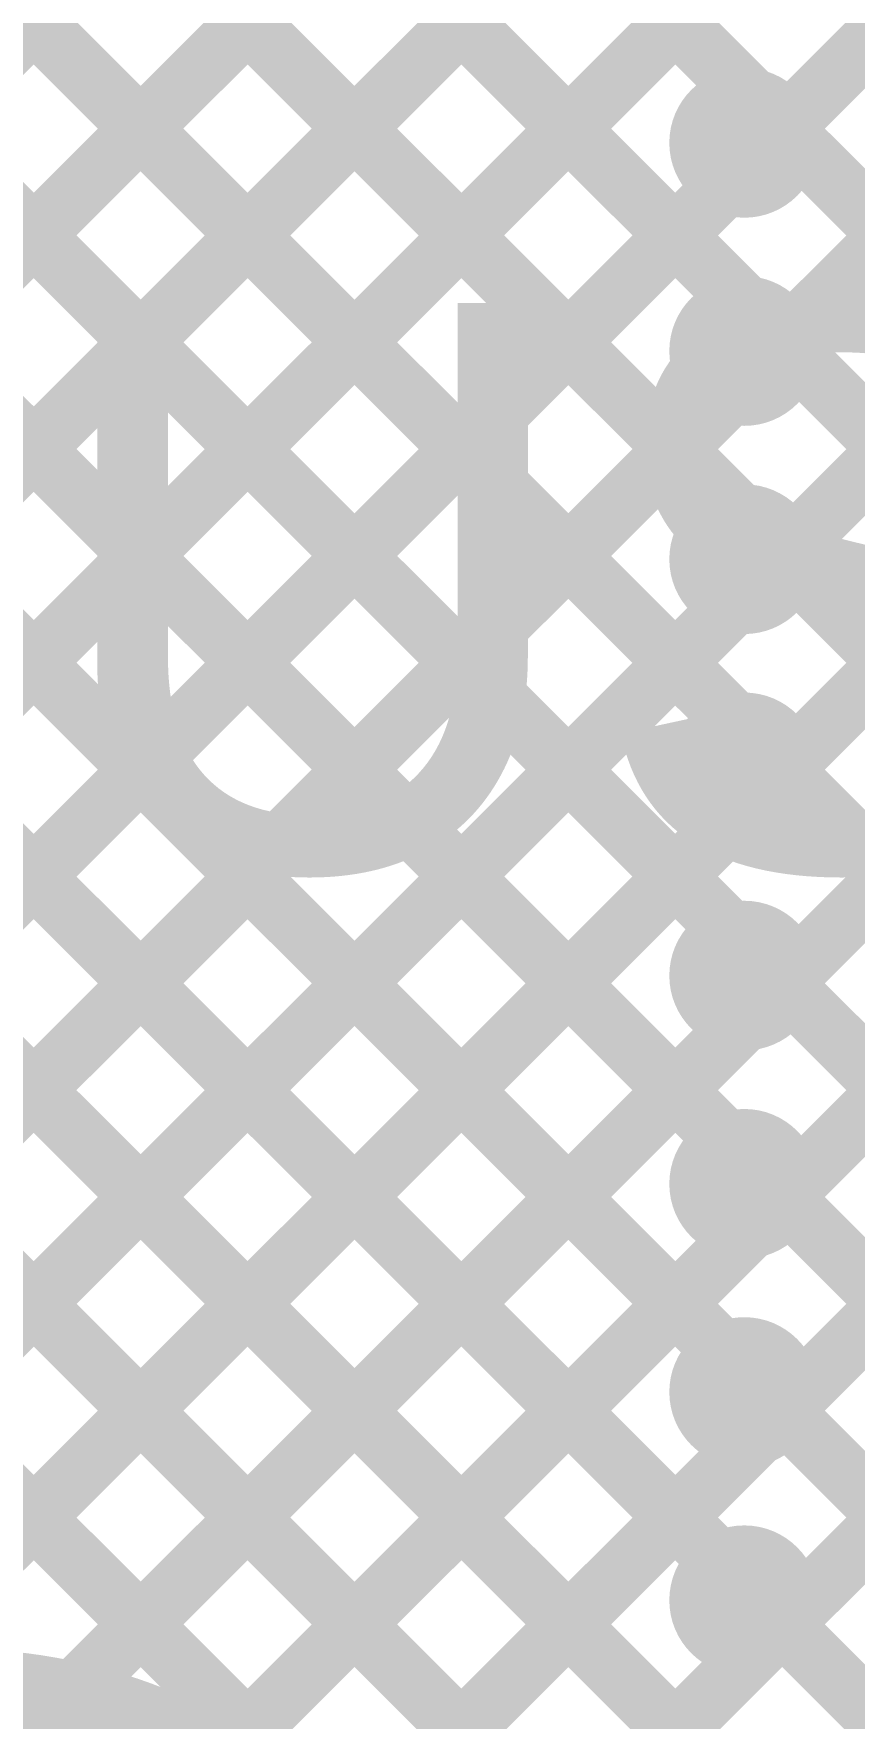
# Model space of a CAD drawing. Header units: millimetres. Extents: x -0.28 to 3.03, y -0.05 to 3.12.
# Drawn here: x 2.2143 to 2.3229, y 0.4287 to 0.6516 of the extents above; entities that cross this region are included whole.
import ezdxf

# ---------------------------------------------------------------- set-up
doc = ezdxf.new("R2010")
doc.units = ezdxf.units.MM
doc.header["$MEASUREMENT"] = 0
for name, color, linetype in [('BottomLayer', 5, 'Continuous'), ('BottomSolder', 6, 'Continuous'), ('TopLayer', 1, 'Continuous'), ('TopOverlay', 2, 'Continuous'), ('TopSolder', 216, 'Continuous'), ('ViaHoleLayer', 16, 'Continuous')]:
    doc.layers.add(name, color=color, linetype=linetype)

# ---------------------------------------------------------------- blocks, each defined once
blk = doc.blocks.new('U241_041N_1BR85_1_17')
at = {"layer": 'BottomLayer'}
h = blk.add_hatch(color=5, dxfattribs=at)
edge = h.paths.add_edge_path()
edge.add_arc((0.2372, -0.09272), 0.07087, 0, 360)
at = {"layer": 'BottomSolder'}
h = blk.add_hatch(color=6, dxfattribs=at)
edge = h.paths.add_edge_path()
edge.add_arc((0.2372, -0.09272), 0.07487, 0, 360)
at = {"layer": 'TopLayer'}
h = blk.add_hatch(color=1, dxfattribs=at)
edge = h.paths.add_edge_path()
edge.add_arc((0.2372, -0.09272), 0.07087, 0, 360)
at = {"layer": 'TopSolder'}
h = blk.add_hatch(color=216, dxfattribs=at)
edge = h.paths.add_edge_path()
edge.add_arc((0.2372, -0.09272), 0.07487, 0, 360)

msp = doc.modelspace()

# ---------------------------------------------------------------- hatches: boundary and pattern name
at = {"layer": 'BottomLayer'}
for points in [[(1.81283, 0.04808), (1.80717, 0.05373), (2.51317, 0.75974), (2.51883, 0.75408)], [(1.96726, 0.75322), (1.97292, 0.75888), (2.51883, 0.21297), (2.51317, 0.20731)], [(1.95312, 0.73908), (1.95878, 0.74474), (2.51883, 0.18469), (2.51317, 0.17903)], [(1.61484, 0.04808), (1.60918, 0.05373), (2.29277, 0.73733), (2.29843, 0.73167)], [(1.64312, 0.04808), (1.63746, 0.05373), (2.32106, 0.73733), (2.32671, 0.73167)], [(1.6714, 0.04808), (1.66575, 0.05373), (2.34934, 0.73733), (2.355, 0.73167)], [(1.69969, 0.04808), (1.69403, 0.05373), (2.37763, 0.73733), (2.38328, 0.73167)], [(1.72797, 0.04808), (1.72232, 0.05373), (2.40591, 0.73733), (2.41157, 0.73167)], [(1.75626, 0.04808), (1.7506, 0.05373), (2.43419, 0.73733), (2.43985, 0.73167)], [(1.78454, 0.04808), (1.77888, 0.05373), (2.46269, 0.73754), (2.46835, 0.73189)], [(2.0171, 0.73167), (2.02275, 0.73733), (2.51883, 0.24125), (2.51317, 0.2356)], [(2.04538, 0.73167), (2.05104, 0.73733), (2.51883, 0.26954), (2.51317, 0.26388)], [(2.07367, 0.73167), (2.07932, 0.73733), (2.51883, 0.29782), (2.51317, 0.29217)], [(2.10195, 0.73167), (2.10761, 0.73733), (2.51883, 0.32611), (2.51317, 0.32045)], [(2.13023, 0.73167), (2.13589, 0.73733), (2.51883, 0.35439), (2.51317, 0.34873)], [(2.15852, 0.73167), (2.16417, 0.73733), (2.51883, 0.38267), (2.51317, 0.37702)], [(2.1868, 0.73167), (2.19246, 0.73733), (2.51883, 0.41096), (2.51317, 0.4053)], [(2.21509, 0.73167), (2.22074, 0.73733), (2.51883, 0.43924), (2.51317, 0.43359)], [(1.84111, 0.04808), (1.83545, 0.05373), (2.51317, 0.73145), (2.51883, 0.7258)], [(1.93898, 0.72494), (1.94464, 0.7306), (2.51883, 0.1564), (2.51317, 0.15075)], [(1.93175, 0.70388), (1.93741, 0.70954), (2.51883, 0.12812), (2.51317, 0.12246)], [(1.86939, 0.04808), (1.86374, 0.05373), (2.51317, 0.70317), (2.51883, 0.69751)], [(1.89768, 0.04808), (1.89202, 0.05373), (2.51317, 0.67488), (2.51883, 0.66923)], [(1.92596, 0.04808), (1.92031, 0.05373), (2.51317, 0.6466), (2.51883, 0.64094)]]:
    msp.add_hatch(color=5, dxfattribs=at).paths.add_polyline_path(points)
h = msp.add_hatch(color=5, dxfattribs=at)
edge = h.paths.add_edge_path()
edge.add_arc((2.30831, 0.6372), 0.00886, 0, 360)
h = msp.add_hatch(color=5, dxfattribs=at)
edge = h.paths.add_edge_path()
edge.add_arc((2.30831, 0.60965), 0.00886, 0, 360)
h = msp.add_hatch(color=5, dxfattribs=at)
edge = h.paths.add_edge_path()
edge.add_arc((2.30831, 0.58209), 0.00886, 0, 360)
h = msp.add_hatch(color=5, dxfattribs=at)
edge = h.paths.add_edge_path()
edge.add_arc((2.30831, 0.55453), 0.00886, 0, 360)
h = msp.add_hatch(color=5, dxfattribs=at)
edge = h.paths.add_edge_path()
edge.add_arc((2.30831, 0.52697), 0.00886, 0, 360)
h = msp.add_hatch(color=5, dxfattribs=at)
edge = h.paths.add_edge_path()
edge.add_arc((2.30831, 0.49941), 0.00886, 0, 360)
h = msp.add_hatch(color=5, dxfattribs=at)
edge = h.paths.add_edge_path()
edge.add_arc((2.30831, 0.47185), 0.00886, 0, 360)
h = msp.add_hatch(color=5, dxfattribs=at)
edge = h.paths.add_edge_path()
edge.add_arc((2.30831, 0.44429), 0.00886, 0, 360)
at = {"layer": 'BottomSolder'}
h = msp.add_hatch(color=6, dxfattribs=at)
edge = h.paths.add_edge_path()
edge.add_arc((2.30831, 0.6372), 0.00991, 0, 360)
h = msp.add_hatch(color=6, dxfattribs=at)
edge = h.paths.add_edge_path()
edge.add_arc((2.30831, 0.60965), 0.00991, 0, 360)
h = msp.add_hatch(color=6, dxfattribs=at)
edge = h.paths.add_edge_path()
edge.add_arc((2.30831, 0.58209), 0.00991, 0, 360)
h = msp.add_hatch(color=6, dxfattribs=at)
edge = h.paths.add_edge_path()
edge.add_arc((2.30831, 0.55453), 0.00991, 0, 360)
h = msp.add_hatch(color=6, dxfattribs=at)
edge = h.paths.add_edge_path()
edge.add_arc((2.30831, 0.52697), 0.00991, 0, 360)
h = msp.add_hatch(color=6, dxfattribs=at)
edge = h.paths.add_edge_path()
edge.add_arc((2.30831, 0.49941), 0.00991, 0, 360)
h = msp.add_hatch(color=6, dxfattribs=at)
edge = h.paths.add_edge_path()
edge.add_arc((2.30831, 0.47185), 0.00991, 0, 360)
h = msp.add_hatch(color=6, dxfattribs=at)
edge = h.paths.add_edge_path()
edge.add_arc((2.30831, 0.44429), 0.00991, 0, 360)
at = {"layer": 'TopLayer'}
for points in [[(1.8405, 0.04747), (1.83485, 0.05313), (2.7062, 0.92448), (2.71185, 0.91882)], [(1.86879, 0.04747), (1.86313, 0.05313), (2.7062, 0.89619), (2.71185, 0.89054)], [(1.89707, 0.04747), (1.89142, 0.05313), (2.7062, 0.86791), (2.71185, 0.86225)], [(1.92536, 0.04747), (1.9197, 0.05313), (2.7062, 0.83962), (2.71185, 0.83397)], [(1.69908, 0.04747), (1.69343, 0.05313), (2.47813, 0.83783), (2.48378, 0.83217)], [(1.72737, 0.04747), (1.72171, 0.05313), (2.50641, 0.83783), (2.51207, 0.83217)], [(1.75565, 0.04747), (1.74999, 0.05313), (2.53469, 0.83783), (2.54035, 0.83217)], [(1.78394, 0.04747), (1.77828, 0.05313), (2.56298, 0.83783), (2.56864, 0.83217)], [(1.81222, 0.04747), (1.80656, 0.05313), (2.59126, 0.83783), (2.59692, 0.83217)], [(1.6708, 0.04747), (1.66514, 0.05313), (2.43005, 0.81803), (2.4357, 0.81238)], [(1.64251, 0.04747), (1.63686, 0.05313), (2.38356, 0.79983), (2.38921, 0.79417)], [(1.61423, 0.04747), (1.60857, 0.05313), (2.34827, 0.79283), (2.35393, 0.78717)], [(2.03417, 0.77117), (2.03982, 0.77683), (2.71185, 0.1048), (2.7062, 0.09914)], [(2.06245, 0.77117), (2.06811, 0.77683), (2.71185, 0.13308), (2.7062, 0.12742)], [(2.09073, 0.77117), (2.09639, 0.77683), (2.71185, 0.16137), (2.7062, 0.15571)], [(2.02541, 0.75165), (2.03106, 0.7573), (2.71185, 0.07651), (2.7062, 0.07086)], [(2.01417, 0.7346), (2.01983, 0.74025), (2.70695, 0.05313), (2.7013, 0.04747)], [(1.90496, 0.73067), (1.91062, 0.73633), (2.59382, 0.05313), (2.58816, 0.04747)], [(1.93325, 0.73067), (1.9389, 0.73633), (2.6221, 0.05313), (2.61645, 0.04747)], [(1.96153, 0.73067), (1.96719, 0.73633), (2.65039, 0.05313), (2.64473, 0.04747)], [(1.98981, 0.73067), (1.99547, 0.73633), (2.67867, 0.05313), (2.67302, 0.04747)], [(2.16078, 0.72941), (2.16643, 0.73507), (2.71185, 0.18965), (2.7062, 0.18399)], [(2.18906, 0.72941), (2.19472, 0.73507), (2.71185, 0.21793), (2.7062, 0.21228)], [(2.22059, 0.72617), (2.22624, 0.73183), (2.71185, 0.24622), (2.7062, 0.24056)]]:
    msp.add_hatch(color=1, dxfattribs=at).paths.add_polyline_path(points)
h = msp.add_hatch(color=1, dxfattribs=at)
edge = h.paths.add_edge_path()
edge.add_arc((2.30831, 0.6372), 0.00886, 0, 360)
h = msp.add_hatch(color=1, dxfattribs=at)
edge = h.paths.add_edge_path()
edge.add_arc((2.30831, 0.60965), 0.00886, 0, 360)
h = msp.add_hatch(color=1, dxfattribs=at)
edge = h.paths.add_edge_path()
edge.add_arc((2.30831, 0.58209), 0.00886, 0, 360)
h = msp.add_hatch(color=1, dxfattribs=at)
edge = h.paths.add_edge_path()
edge.add_arc((2.30831, 0.55453), 0.00886, 0, 360)
h = msp.add_hatch(color=1, dxfattribs=at)
edge = h.paths.add_edge_path()
edge.add_arc((2.30831, 0.52697), 0.00886, 0, 360)
h = msp.add_hatch(color=1, dxfattribs=at)
edge = h.paths.add_edge_path()
edge.add_arc((2.30831, 0.49941), 0.00886, 0, 360)
h = msp.add_hatch(color=1, dxfattribs=at)
edge = h.paths.add_edge_path()
edge.add_arc((2.30831, 0.47185), 0.00886, 0, 360)
h = msp.add_hatch(color=1, dxfattribs=at)
edge = h.paths.add_edge_path()
edge.add_arc((2.30831, 0.44429), 0.00886, 0, 360)
at = {"layer": 'TopSolder'}
h = msp.add_hatch(color=216, dxfattribs=at)
edge = h.paths.add_edge_path()
edge.add_arc((2.30831, 0.6372), 0.00991, 0, 360)
h = msp.add_hatch(color=216, dxfattribs=at)
edge = h.paths.add_edge_path()
edge.add_arc((2.30831, 0.60965), 0.00991, 0, 360)
h = msp.add_hatch(color=216, dxfattribs=at)
edge = h.paths.add_edge_path()
edge.add_arc((2.30831, 0.58209), 0.00991, 0, 360)
h = msp.add_hatch(color=216, dxfattribs=at)
edge = h.paths.add_edge_path()
edge.add_arc((2.30831, 0.55453), 0.00991, 0, 360)
h = msp.add_hatch(color=216, dxfattribs=at)
edge = h.paths.add_edge_path()
edge.add_arc((2.30831, 0.52697), 0.00991, 0, 360)
h = msp.add_hatch(color=216, dxfattribs=at)
edge = h.paths.add_edge_path()
edge.add_arc((2.30831, 0.49941), 0.00991, 0, 360)
h = msp.add_hatch(color=216, dxfattribs=at)
edge = h.paths.add_edge_path()
edge.add_arc((2.30831, 0.47185), 0.00991, 0, 360)
h = msp.add_hatch(color=216, dxfattribs=at)
edge = h.paths.add_edge_path()
edge.add_arc((2.30831, 0.44429), 0.00991, 0, 360)
at = {"layer": 'ViaHoleLayer'}
h = msp.add_hatch(color=16, dxfattribs=at)
edge = h.paths.add_edge_path()
edge.add_arc((2.30831, 0.6372), 0.00591, 0, 360)
h = msp.add_hatch(color=16, dxfattribs=at)
edge = h.paths.add_edge_path()
edge.add_arc((2.30831, 0.60965), 0.00591, 0, 360)
h = msp.add_hatch(color=16, dxfattribs=at)
edge = h.paths.add_edge_path()
edge.add_arc((2.30831, 0.58209), 0.00591, 0, 360)
h = msp.add_hatch(color=16, dxfattribs=at)
edge = h.paths.add_edge_path()
edge.add_arc((2.30831, 0.55453), 0.00591, 0, 360)
h = msp.add_hatch(color=16, dxfattribs=at)
edge = h.paths.add_edge_path()
edge.add_arc((2.30831, 0.52697), 0.00591, 0, 360)
h = msp.add_hatch(color=16, dxfattribs=at)
edge = h.paths.add_edge_path()
edge.add_arc((2.30831, 0.49941), 0.00591, 0, 360)
h = msp.add_hatch(color=16, dxfattribs=at)
edge = h.paths.add_edge_path()
edge.add_arc((2.30831, 0.47185), 0.00591, 0, 360)
h = msp.add_hatch(color=16, dxfattribs=at)
edge = h.paths.add_edge_path()
edge.add_arc((2.30831, 0.44429), 0.00591, 0, 360)

# ---------------------------------------------------------------- block references
msp.add_blockref('U241_041N_1BR85_1_17', (1.9668, 0.45572))

# ---------------------------------------------------------------- texts
at = {"layer": 'TopOverlay'}
msp.add_text('USB', height=0.075, rotation=360, dxfattribs=at).set_placement((2.215, 0.54102))

doc.saveas('drawing.dxf')
